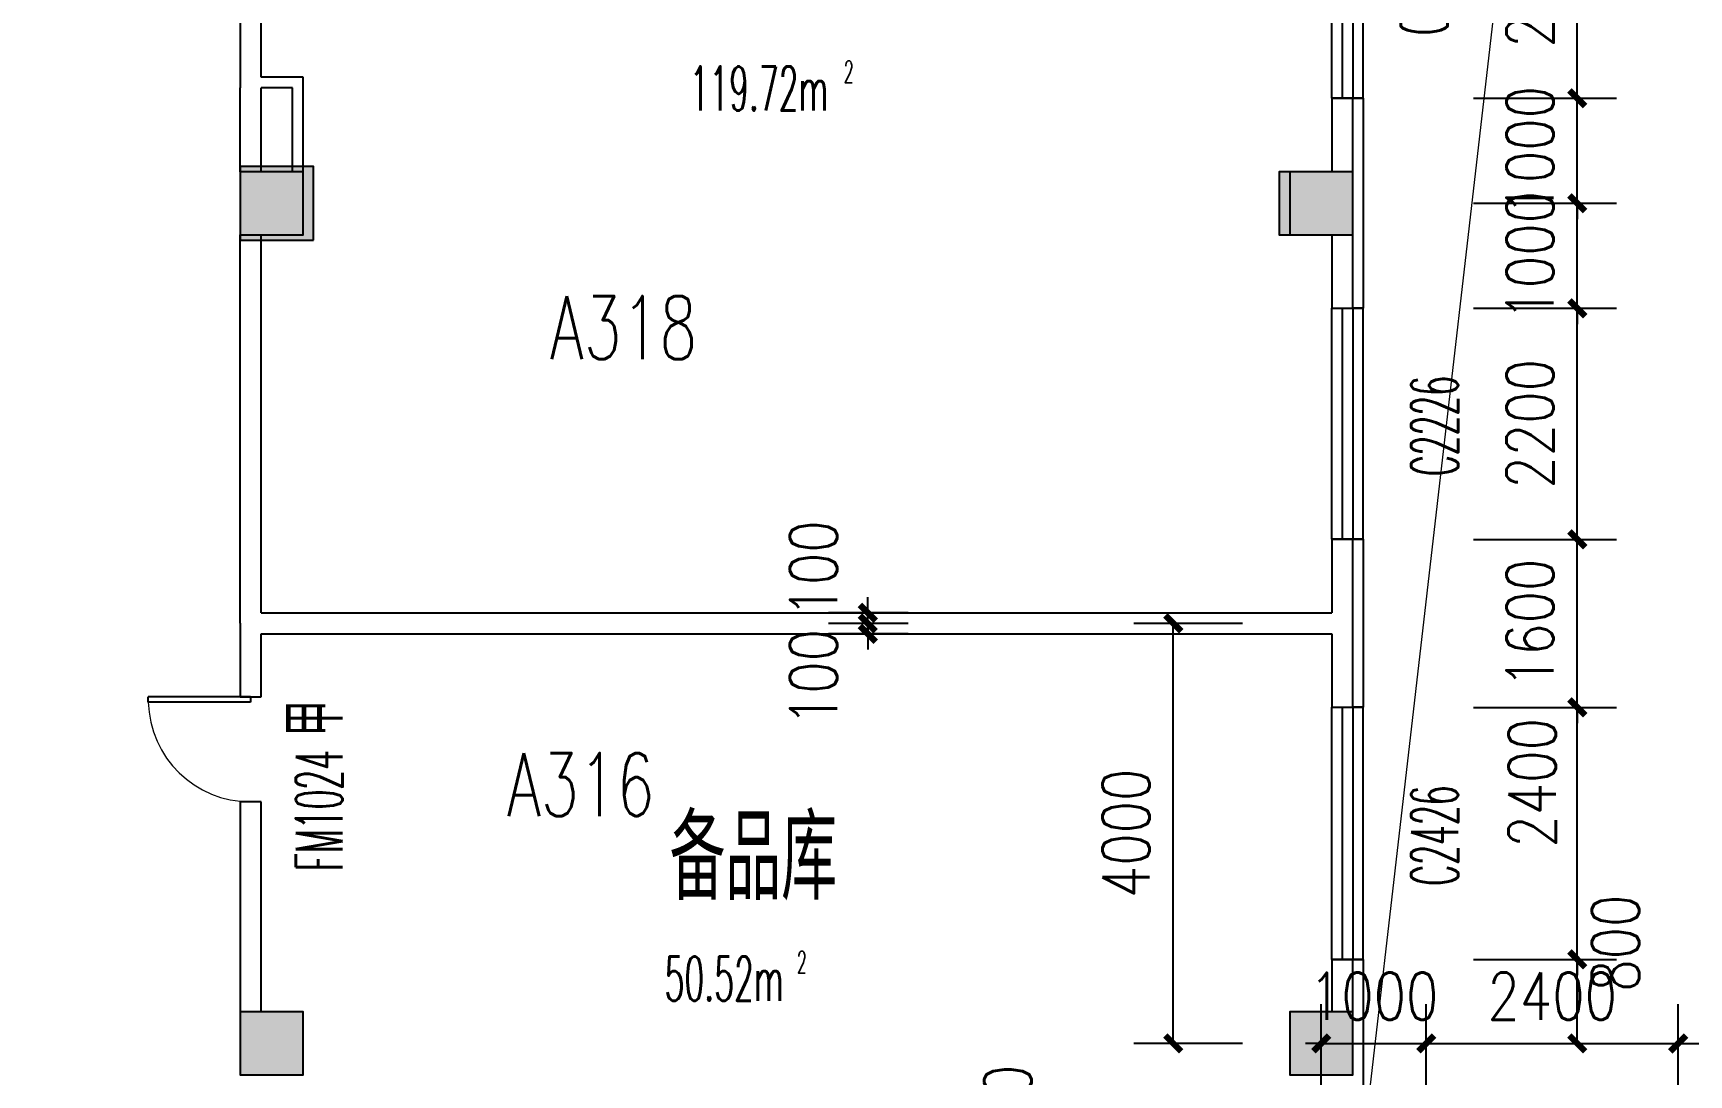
# Model space of a CAD drawing. Extents: x 1417642 to 3570900, y 124798 to 1191112.
# Drawn here: x 1455139 to 1470912, y 413495 to 423415 of the extents above; entities that cross this region are included whole.
import ezdxf

# ---------------------------------------------------------------- set-up
doc = ezdxf.new("R2010")
doc.units = 0
doc.header["$LTSCALE"] = 1000
doc.header["$MEASUREMENT"] = 0
doc.layers.get('0').update_dxf_attribs({"linetype": 'CONTINUOUS'})
doc.layers.get('Defpoints').update_dxf_attribs({"linetype": 'CONTINUOUS'})
for name, color, linetype in [('colu', 2, 'CONTINUOUS'), ('COLUMN', 9, 'CONTINUOUS'), ('PUB_DIM', 3, 'CONTINUOUS'), ('PUB_HATCH', 8, 'CONTINUOUS'), ('PUB_TEXT', 40, 'CONTINUOUS'), ('SPACE', 7, 'CONTINUOUS'), ('STAIR', 2, 'CONTINUOUS'), ('SURFACE', 6, 'CONTINUOUS'), ('tiaozheng', 20, 'CONTINUOUS'), ('WALL', 4, 'CONTINUOUS'), ('WINDOW', 2, 'CONTINUOUS'), ('WINDOW_TEXT', 7, 'CONTINUOUS'), ('填充', 252, 'CONTINUOUS'), ('柱填充', 8, 'CONTINUOUS')]:
    doc.layers.add(name, color=color, linetype=linetype)
doc.styles.add('_TCH_SPACE', font='ROMANS', dxfattribs={"width": 0.7, "height": 5, "bigfont": 'Z'})
doc.styles.add('_TCH_WINDOW', font='ROMANS.shx', dxfattribs={"width": 0.7, "height": 400, "bigfont": 'Z.shx'})
doc.styles.add('DIM_FONT', font='SIMPLEX.shx', dxfattribs={"width": 0.8})
doc.styles.add('Z', font='ROMANS', dxfattribs={"width": 0.7, "bigfont": 'Z'})
doc.dimstyles.new('DIMN150', dxfattribs={"dimscale": 1.5, "dimtxt": 300, "dimasz": 100, "dimexe": 250, "dimexo": 300, "dimgap": 150, "dimtad": 1, "dimdec": 0, "dimzin": 0, "dimdsep": 46, "dimtxsty": 'DIM_FONT', "dimblk": 'ARCHTICK', "dimcen": 0.09, "dimdle": 1.5, "dimclrt": 7, "dimazin": 2, "dimtfac": 1, "dimtdec": 0, "dimtix": 1, "dimtmove": 2, "dimatfit": 3, "dimldrblk": 'ARCHTICK', "dimfxl": 1, "dimtolj": 1, "dimtzin": 0, "dimarcsym": 0})

# ---------------------------------------------------------------- blocks, each defined once
blk = doc.blocks.new('896')
at = {"layer": '柱填充'}
h = blk.add_hatch(color=256, dxfattribs=at)
h.paths.add_polyline_path([(1580873, 568265), (1580873, 568965), (1580273, 568965), (1580273, 568265)])
h.paths.add_polyline_path([(1572873, 568265), (1572873, 568965), (1572273, 568965), (1572273, 568265)])
h.paths.add_polyline_path([(1564873, 568265), (1564873, 568965), (1564273, 568965), (1564273, 568265)])
h.paths.add_polyline_path([(1556873, 568265), (1556873, 568965), (1556273, 568965), (1556273, 568265)])
h.paths.add_polyline_path([(1546873, 568265), (1546873, 568965), (1546273, 568965), (1546273, 568265)])
h.paths.add_polyline_path([(1536873, 568265), (1536873, 568965), (1536273, 568965), (1536273, 568265)])
h.paths.add_polyline_path([(1533273, 568265), (1533273, 568965), (1532673, 568965), (1532673, 568265)])
h.paths.add_polyline_path([(1523273, 568365), (1523273, 568965), (1522673, 568965), (1522673, 568365)])
h.paths.add_polyline_path([(1590123, 558965), (1589423, 558965), (1589423, 558365), (1590123, 558365)])
h.paths.add_polyline_path([(1580923, 558365), (1580923, 559065), (1580223, 559065), (1580223, 558365)])
h.paths.add_polyline_path([(1572923, 558365), (1572923, 559065), (1572223, 559065), (1572223, 558365)])
h.paths.add_polyline_path([(1564923, 558365), (1564923, 559065), (1564223, 559065), (1564223, 558365)])
h.paths.add_polyline_path([(1556923, 558365), (1556923, 559065), (1556223, 559065), (1556223, 558365)])
h.paths.add_polyline_path([(1546923, 558365), (1546923, 559065), (1546223, 559065), (1546223, 558365)])
h.paths.add_polyline_path([(1536873, 558365), (1536873, 558965), (1536273, 558965), (1536273, 558365)])
h.paths.add_polyline_path([(1533273, 558365), (1533273, 558965), (1532673, 558965), (1532673, 558365)])
h.paths.add_polyline_path([(1523372, 558965), (1522672, 558965), (1522672, 558365), (1523372, 558365)])
h.paths.add_polyline_path([(1590123, 554765), (1590123, 555365), (1589523, 555365), (1589523, 554765)])
h.paths.add_polyline_path([(1580873, 554765), (1580873, 555365), (1580273, 555365), (1580273, 554765)])
h.paths.add_polyline_path([(1572873, 554765), (1572873, 555365), (1572273, 555365), (1572273, 554765)])
h.paths.add_polyline_path([(1564873, 554765), (1564873, 555365), (1564273, 555365), (1564273, 554765)])
h.paths.add_polyline_path([(1556873, 554765), (1556873, 555365), (1556273, 555365), (1556273, 554765)])
h.paths.add_polyline_path([(1546873, 554765), (1546873, 555365), (1546273, 555365), (1546273, 554765)])
h.paths.add_polyline_path([(1536873, 554765), (1536873, 555365), (1536273, 555365), (1536273, 554765)])
h.paths.add_polyline_path([(1533273, 554765), (1533273, 555365), (1532673, 555365), (1532673, 554765)])
h.paths.add_polyline_path([(1523372, 555365), (1522672, 555365), (1522672, 554765), (1523372, 554765)])
h.paths.add_polyline_path([(1590123, 546765), (1590123, 547365), (1589523, 547365), (1589523, 546765)])
h.paths.add_polyline_path([(1580873, 546765), (1580873, 547365), (1580273, 547365), (1580273, 546765)])
h.paths.add_polyline_path([(1572873, 546765), (1572873, 547365), (1572273, 547365), (1572273, 546765)])
h.paths.add_polyline_path([(1564873, 546765), (1564873, 547365), (1564273, 547365), (1564273, 546765)])
h.paths.add_polyline_path([(1556873, 546765), (1556873, 547365), (1556273, 547365), (1556273, 546765)])
h.paths.add_polyline_path([(1546873, 546715), (1546873, 547415), (1546173, 547415), (1546173, 546715)])
h.paths.add_polyline_path([(1536973, 546715), (1536973, 547415), (1536273, 547415), (1536273, 546715)])
h.paths.add_polyline_path([(1533273, 546715), (1533273, 547415), (1532573, 547415), (1532573, 546715)])
h.paths.add_polyline_path([(1523372, 547365), (1522672, 547365), (1522672, 546765), (1523372, 546765)])
h.paths.add_polyline_path([(1546873, 539365), (1546173, 539365), (1546173, 538765), (1546873, 538765)])
h.paths.add_polyline_path([(1536973, 538715), (1536973, 539415), (1536273, 539415), (1536273, 538715)])
h.paths.add_polyline_path([(1533273, 538715), (1533273, 539415), (1532573, 539415), (1532573, 538715)])
h.paths.add_polyline_path([(1523372, 539365), (1522672, 539365), (1522672, 538765), (1523372, 538765)])
h.paths.add_polyline_path([(1546873, 531365), (1546173, 531365), (1546173, 530765), (1546873, 530765)])
h.paths.add_polyline_path([(1536973, 530715), (1536973, 531415), (1536273, 531415), (1536273, 530715)])
h.paths.add_polyline_path([(1533273, 530715), (1533273, 531415), (1532573, 531415), (1532573, 530715)])
h.paths.add_polyline_path([(1523372, 531365), (1522672, 531365), (1522672, 530765), (1523372, 530765)])
h.paths.add_polyline_path([(1546873, 523365), (1546173, 523365), (1546173, 522765), (1546873, 522765)])
h.paths.add_polyline_path([(1536973, 522715), (1536973, 523415), (1536273, 523415), (1536273, 522715)])
h.paths.add_polyline_path([(1533273, 522715), (1533273, 523415), (1532573, 523415), (1532573, 522715)])
h.paths.add_polyline_path([(1523372, 523365), (1522672, 523365), (1522672, 522765), (1523372, 522765)])
h.paths.add_polyline_path([(1546873, 515365), (1546173, 515365), (1546173, 514765), (1546873, 514765)])
h.paths.add_polyline_path([(1536973, 514715), (1536973, 515415), (1536273, 515415), (1536273, 514715)])
h.paths.add_polyline_path([(1533273, 514715), (1533273, 515415), (1532573, 515415), (1532573, 514715)])
h.paths.add_polyline_path([(1523372, 515365), (1522672, 515365), (1522672, 514765), (1523372, 514765)])
h.paths.add_polyline_path([(1546873, 507365), (1546173, 507365), (1546173, 506765), (1546873, 506765)])
h.paths.add_polyline_path([(1536973, 506715), (1536973, 507415), (1536273, 507415), (1536273, 506715)])
h.paths.add_polyline_path([(1533273, 506715), (1533273, 507415), (1532573, 507415), (1532573, 506715)])
h.paths.add_polyline_path([(1523372, 507365), (1522672, 507365), (1522672, 506765), (1523372, 506765)])
h.paths.add_polyline_path([(1546873, 499365), (1546173, 499365), (1546173, 498765), (1546873, 498765)])
h.paths.add_polyline_path([(1536973, 498715), (1536973, 499415), (1536273, 499415), (1536273, 498715)])
h.paths.add_polyline_path([(1533273, 498715), (1533273, 499415), (1532573, 499415), (1532573, 498715)])
h.paths.add_polyline_path([(1523372, 499365), (1522672, 499365), (1522672, 498765), (1523372, 498765)])
h.paths.add_polyline_path([(1546873, 490765), (1546873, 491365), (1546273, 491365), (1546273, 490765)])
h.paths.add_polyline_path([(1536873, 490765), (1536873, 491365), (1536273, 491365), (1536273, 490765)])
h.paths.add_polyline_path([(1533273, 490765), (1533273, 491365), (1532673, 491365), (1532673, 490765)])
h.paths.add_polyline_path([(1523273, 490765), (1523273, 491365), (1522673, 491365), (1522673, 490765)])
at = {"layer": 'colu'}
for points in [[(1536973, 498715), (1536973, 499415), (1536273, 499415), (1536273, 498715)], [(1546873, 499365), (1546173, 499365), (1546173, 498765), (1546873, 498765)], [(1536873, 490765), (1536873, 491365), (1536273, 491365), (1536273, 490765)], [(1546873, 490765), (1546873, 491365), (1546273, 491365), (1546273, 490765)]]:
    blk.add_lwpolyline(points, close=True, dxfattribs=at)
blk = doc.blocks.new('_ArchTick')
at = {"color": 0, "linetype": 'ByBlock', "const_width": 0.4}
blk.add_lwpolyline([(-0.5, -0.5), (0.5, 0.5)], dxfattribs=at)
blk = doc.blocks.new('*D1562')
at = {"layer": 'Defpoints', "color": 0}
for p in [(1463090, 417795), (1463924, 417795), (1463924, 417695)]:
    blk.add_point(p, dxfattribs=at)
at = {"layer": 'PUB_DIM', "color": 0, "lineweight": -2}
for p, q in [((1463090, 417795), (1463090, 417945)), ((1463474, 417795), (1462715, 417795)), ((1463474, 417695), (1462715, 417695)), ((1463090, 417695), (1463090, 417795)), ((1463090, 417695), (1463090, 417545))]:
    blk.add_line(p, q, dxfattribs=at)
at = {"layer": 'PUB_DIM', "color": 0, "lineweight": -2, "xscale": 150, "yscale": 150, "zscale": 150}
for p, rotation in [((1463090, 417795), 270), ((1463090, 417695), 90)]:
    blk.add_blockref('_ArchTick', p, dxfattribs=dict(at, rotation=rotation))
at = {"layer": 'PUB_DIM', "color": 7, "insert": (1462573, 417278), "char_height": 450, "attachment_point": 5, "rotation": 90, "style": 'DIM_FONT'}
blk.add_mtext('\\A1;100', dxfattribs=at)
blk = doc.blocks.new('*D1563')
at = {"layer": 'Defpoints', "color": 0}
for p in [(1463090, 417895), (1463924, 417895), (1463924, 417795)]:
    blk.add_point(p, dxfattribs=at)
at = {"layer": 'PUB_DIM', "color": 0, "lineweight": -2}
for p, q in [((1463090, 417895), (1463090, 418045)), ((1463474, 417895), (1462715, 417895)), ((1463090, 417795), (1463090, 417895)), ((1463474, 417795), (1462715, 417795)), ((1463090, 417795), (1463090, 417645))]:
    blk.add_line(p, q, dxfattribs=at)
at = {"layer": 'PUB_DIM', "color": 0, "lineweight": -2, "xscale": 150, "yscale": 150, "zscale": 150}
for p, rotation in [((1463090, 417895), 270), ((1463090, 417795), 90)]:
    blk.add_blockref('_ArchTick', p, dxfattribs=dict(at, rotation=rotation))
at = {"layer": 'PUB_DIM', "color": 7, "insert": (1462573, 418313), "char_height": 450, "attachment_point": 5, "rotation": 90, "style": 'DIM_FONT'}
blk.add_mtext('\\A1;100', dxfattribs=at)
blk = doc.blocks.new('*D1565')
at = {"layer": 'Defpoints', "color": 0}
for p in [(1464766, 412695), (1464942, 412695), (1464766, 412495)]:
    blk.add_point(p, dxfattribs=at)
at = {"layer": 'PUB_DIM', "color": 0, "lineweight": -2}
for p, q in [((1464942, 412695), (1464942, 412845)), ((1464942, 412495), (1464942, 412695)), ((1465216, 412695), (1465317, 412695)), ((1464942, 412495), (1464942, 412345)), ((1465216, 412495), (1465317, 412495))]:
    blk.add_line(p, q, dxfattribs=at)
at = {"layer": 'PUB_DIM', "color": 0, "lineweight": -2, "xscale": 150, "yscale": 150, "zscale": 150}
for p, rotation in [((1464942, 412695), 270), ((1464942, 412495), 90)]:
    blk.add_blockref('_ArchTick', p, dxfattribs=dict(at, rotation=rotation))
at = {"layer": 'PUB_DIM', "color": 7, "insert": (1464425, 413129), "char_height": 450, "attachment_point": 5, "rotation": 90, "style": 'DIM_FONT'}
blk.add_mtext('\\A1;200', dxfattribs=at)
blk = doc.blocks.new('*D1942')
at = {"layer": 'Defpoints', "color": 0}
for p in [(1474210, 413795), (1470810, 412569), (1474210, 412569)]:
    blk.add_point(p, dxfattribs=at)
at = {"layer": 'PUB_DIM', "color": 0, "lineweight": -2}
for p, q in [((1470810, 413019), (1470810, 414170)), ((1474210, 413019), (1474210, 414170)), ((1470808, 413795), (1474213, 413795))]:
    blk.add_line(p, q, dxfattribs=at)
at = {"layer": 'PUB_DIM', "color": 0, "lineweight": -2, "xscale": 150, "yscale": 150, "zscale": 150, "rotation": 180}
blk.add_blockref('_ArchTick', (1470810, 413795), dxfattribs=at)
at = {"layer": 'PUB_DIM', "color": 0, "lineweight": -2, "xscale": 150, "yscale": 150, "zscale": 150}
blk.add_blockref('_ArchTick', (1474210, 413795), dxfattribs=at)
at = {"layer": 'PUB_DIM', "color": 7, "insert": (1472510, 414245), "char_height": 450, "attachment_point": 5, "style": 'DIM_FONT'}
blk.add_mtext('\\A1;3400', dxfattribs=at)
blk = doc.blocks.new('*D1943')
at = {"layer": 'Defpoints', "color": 0}
for p in [(1470810, 413795), (1468410, 412569), (1470810, 412569)]:
    blk.add_point(p, dxfattribs=at)
at = {"layer": 'PUB_DIM', "color": 0, "lineweight": -2}
for p, q in [((1468410, 413019), (1468410, 414170)), ((1470810, 413019), (1470810, 414170)), ((1468408, 413795), (1470813, 413795))]:
    blk.add_line(p, q, dxfattribs=at)
at = {"layer": 'PUB_DIM', "color": 0, "lineweight": -2, "xscale": 150, "yscale": 150, "zscale": 150, "rotation": 180}
blk.add_blockref('_ArchTick', (1468410, 413795), dxfattribs=at)
at = {"layer": 'PUB_DIM', "color": 0, "lineweight": -2, "xscale": 150, "yscale": 150, "zscale": 150}
blk.add_blockref('_ArchTick', (1470810, 413795), dxfattribs=at)
at = {"layer": 'PUB_DIM', "color": 7, "insert": (1469610, 414245), "char_height": 450, "attachment_point": 5, "style": 'DIM_FONT'}
blk.add_mtext('\\A1;2400', dxfattribs=at)
blk = doc.blocks.new('*D1944')
at = {"layer": 'Defpoints', "color": 0}
for p in [(1468410, 413795), (1467410, 412569), (1468410, 412569)]:
    blk.add_point(p, dxfattribs=at)
at = {"layer": 'PUB_DIM', "color": 0, "lineweight": -2}
for p, q in [((1467410, 413019), (1467410, 414170)), ((1468410, 413019), (1468410, 414170)), ((1467410, 413795), (1467260, 413795)), ((1467410, 413795), (1468410, 413795)), ((1468410, 413795), (1468560, 413795))]:
    blk.add_line(p, q, dxfattribs=at)
at = {"layer": 'PUB_DIM', "color": 0, "lineweight": -2, "xscale": 150, "yscale": 150, "zscale": 150}
blk.add_blockref('_ArchTick', (1467410, 413795), dxfattribs=at)
at = {"layer": 'PUB_DIM', "color": 0, "lineweight": -2, "xscale": 150, "yscale": 150, "zscale": 150, "rotation": 180}
blk.add_blockref('_ArchTick', (1468410, 413795), dxfattribs=at)
at = {"layer": 'PUB_DIM', "color": 7, "insert": (1467910, 414245), "char_height": 450, "attachment_point": 5, "style": 'DIM_FONT'}
blk.add_mtext('\\A1;1000', dxfattribs=at)
blk = doc.blocks.new('*D1966')
at = {"layer": 'Defpoints', "color": 0}
for p in [(1468409, 414595), (1469849, 414595), (1468409, 413795)]:
    blk.add_point(p, dxfattribs=at)
at = {"layer": 'PUB_DIM', "color": 0, "lineweight": -2}
for p, q in [((1468859, 414595), (1470224, 414595)), ((1469849, 413793), (1469849, 414598)), ((1468859, 413795), (1470224, 413795))]:
    blk.add_line(p, q, dxfattribs=at)
at = {"layer": 'PUB_DIM', "color": 0, "lineweight": -2, "xscale": 150, "yscale": 150, "zscale": 150}
for p, rotation in [((1469849, 414595), 90), ((1469849, 413795), 270)]:
    blk.add_blockref('_ArchTick', p, dxfattribs=dict(at, rotation=rotation))
at = {"layer": 'PUB_DIM', "color": 7, "insert": (1470213, 414750), "char_height": 450, "attachment_point": 5, "rotation": 90, "style": 'DIM_FONT'}
blk.add_mtext('\\A1;800', dxfattribs=at)
blk = doc.blocks.new('*D1967')
at = {"layer": 'Defpoints', "color": 0}
for p in [(1468409, 416995), (1469849, 416995), (1468409, 414595)]:
    blk.add_point(p, dxfattribs=at)
at = {"layer": 'PUB_DIM', "color": 0, "lineweight": -2}
for p, q in [((1469849, 416995), (1469849, 417145)), ((1468859, 416995), (1470224, 416995)), ((1469849, 414595), (1469849, 416995)), ((1468859, 414595), (1470224, 414595)), ((1469849, 414595), (1469849, 414445))]:
    blk.add_line(p, q, dxfattribs=at)
at = {"layer": 'PUB_DIM', "color": 0, "lineweight": -2, "xscale": 150, "yscale": 150, "zscale": 150}
for p, rotation in [((1469849, 416995), 270), ((1469849, 414595), 90)]:
    blk.add_blockref('_ArchTick', p, dxfattribs=dict(at, rotation=rotation))
at = {"layer": 'PUB_DIM', "color": 7, "insert": (1469420, 416276), "char_height": 450, "attachment_point": 5, "rotation": 90, "style": 'DIM_FONT'}
blk.add_mtext('\\A1;2400', dxfattribs=at)
blk = doc.blocks.new('*D1968')
at = {"layer": 'Defpoints', "color": 0}
for p in [(1468409, 418595), (1469849, 418595), (1468409, 416995)]:
    blk.add_point(p, dxfattribs=at)
at = {"layer": 'PUB_DIM', "color": 0, "lineweight": -2}
for p, q in [((1469849, 418595), (1469849, 418745)), ((1468859, 418595), (1470224, 418595)), ((1469849, 416995), (1469849, 418595)), ((1468859, 416995), (1470224, 416995)), ((1469849, 416995), (1469849, 416845))]:
    blk.add_line(p, q, dxfattribs=at)
at = {"layer": 'PUB_DIM', "color": 0, "lineweight": -2, "xscale": 150, "yscale": 150, "zscale": 150}
for p, rotation in [((1469849, 418595), 270), ((1469849, 416995), 90)]:
    blk.add_blockref('_ArchTick', p, dxfattribs=dict(at, rotation=rotation))
at = {"layer": 'PUB_DIM', "color": 7, "insert": (1469399, 417795), "char_height": 450, "attachment_point": 5, "rotation": 90, "style": 'DIM_FONT'}
blk.add_mtext('\\A1;1600', dxfattribs=at)
blk = doc.blocks.new('*D1969')
at = {"layer": 'Defpoints', "color": 0}
for p in [(1468409, 420795), (1469849, 420795), (1468409, 418595)]:
    blk.add_point(p, dxfattribs=at)
at = {"layer": 'PUB_DIM', "color": 0, "lineweight": -2}
for p, q in [((1468859, 420795), (1470224, 420795)), ((1469849, 418593), (1469849, 420798)), ((1468859, 418595), (1470224, 418595))]:
    blk.add_line(p, q, dxfattribs=at)
at = {"layer": 'PUB_DIM', "color": 0, "lineweight": -2, "xscale": 150, "yscale": 150, "zscale": 150}
for p, rotation in [((1469849, 420795), 90), ((1469849, 418595), 270)]:
    blk.add_blockref('_ArchTick', p, dxfattribs=dict(at, rotation=rotation))
at = {"layer": 'PUB_DIM', "color": 7, "insert": (1469399, 419695), "char_height": 450, "attachment_point": 5, "rotation": 90, "style": 'DIM_FONT'}
blk.add_mtext('\\A1;2200', dxfattribs=at)
blk = doc.blocks.new('*D1970')
at = {"layer": 'Defpoints', "color": 0}
for p in [(1468409, 421795), (1469849, 421795), (1468409, 420795)]:
    blk.add_point(p, dxfattribs=at)
at = {"layer": 'PUB_DIM', "color": 0, "lineweight": -2}
for p, q in [((1469849, 421795), (1469849, 421945)), ((1468859, 421795), (1470224, 421795)), ((1469849, 420795), (1469849, 421795)), ((1468859, 420795), (1470224, 420795)), ((1469849, 420795), (1469849, 420645))]:
    blk.add_line(p, q, dxfattribs=at)
at = {"layer": 'PUB_DIM', "color": 0, "lineweight": -2, "xscale": 150, "yscale": 150, "zscale": 150}
for p, rotation in [((1469849, 421795), 270), ((1469849, 420795), 90)]:
    blk.add_blockref('_ArchTick', p, dxfattribs=dict(at, rotation=rotation))
at = {"layer": 'PUB_DIM', "color": 7, "insert": (1469399, 421295), "char_height": 450, "attachment_point": 5, "rotation": 90, "style": 'DIM_FONT'}
blk.add_mtext('\\A1;1000', dxfattribs=at)
blk = doc.blocks.new('*D1971')
at = {"layer": 'Defpoints', "color": 0}
for p in [(1468409, 422795), (1469849, 422795), (1468409, 421795)]:
    blk.add_point(p, dxfattribs=at)
at = {"layer": 'PUB_DIM', "color": 0, "lineweight": -2}
for p, q in [((1469849, 422795), (1469849, 422945)), ((1468859, 422795), (1470224, 422795)), ((1469849, 421795), (1469849, 422795)), ((1468859, 421795), (1470224, 421795)), ((1469849, 421795), (1469849, 421645))]:
    blk.add_line(p, q, dxfattribs=at)
at = {"layer": 'PUB_DIM', "color": 0, "lineweight": -2, "xscale": 150, "yscale": 150, "zscale": 150}
for p, rotation in [((1469849, 422795), 270), ((1469849, 421795), 90)]:
    blk.add_blockref('_ArchTick', p, dxfattribs=dict(at, rotation=rotation))
at = {"layer": 'PUB_DIM', "color": 7, "insert": (1469399, 422295), "char_height": 450, "attachment_point": 5, "rotation": 90, "style": 'DIM_FONT'}
blk.add_mtext('\\A1;1000', dxfattribs=at)
blk = doc.blocks.new('*D1972')
at = {"layer": 'Defpoints', "color": 0}
for p in [(1468409, 424995), (1469849, 424995), (1468409, 422795)]:
    blk.add_point(p, dxfattribs=at)
at = {"layer": 'PUB_DIM', "color": 0, "lineweight": -2}
for p, q in [((1468859, 424995), (1470224, 424995)), ((1469849, 422793), (1469849, 424998)), ((1468859, 422795), (1470224, 422795))]:
    blk.add_line(p, q, dxfattribs=at)
at = {"layer": 'PUB_DIM', "color": 0, "lineweight": -2, "xscale": 150, "yscale": 150, "zscale": 150}
for p, rotation in [((1469849, 424995), 90), ((1469849, 422795), 270)]:
    blk.add_blockref('_ArchTick', p, dxfattribs=dict(at, rotation=rotation))
at = {"layer": 'PUB_DIM', "color": 7, "insert": (1469399, 423895), "char_height": 450, "attachment_point": 5, "rotation": 90, "style": 'DIM_FONT'}
blk.add_mtext('\\A1;2200', dxfattribs=at)
blk = doc.blocks.new('*D2291')
at = {"layer": 'Defpoints', "color": 0}
for p in [(1466000, 417795), (1467110, 417795), (1467110, 413795)]:
    blk.add_point(p, dxfattribs=at)
at = {"layer": 'PUB_DIM', "color": 0, "lineweight": -2}
for p, q in [((1466660, 417795), (1465625, 417795)), ((1466000, 413793), (1466000, 417798)), ((1466660, 413795), (1465625, 413795))]:
    blk.add_line(p, q, dxfattribs=at)
at = {"layer": 'PUB_DIM', "color": 0, "lineweight": -2, "xscale": 150, "yscale": 150, "zscale": 150}
for p, rotation in [((1466000, 417795), 90), ((1466000, 413795), 270)]:
    blk.add_blockref('_ArchTick', p, dxfattribs=dict(at, rotation=rotation))
at = {"layer": 'PUB_DIM', "color": 7, "insert": (1465550, 415795), "char_height": 450, "attachment_point": 5, "rotation": 90, "style": 'DIM_FONT'}
blk.add_mtext('\\A1;4000', dxfattribs=at)
blk = doc.blocks.new('_FZH')
blk.add_lwpolyline([(-0.5, -0.5), (0.5, -0.5), (0.5, 0.5), (-0.5, 0.5)], close=True)
at = {"layer": 'PUB_HATCH'}
blk.add_solid([(-0.5, -0.5), (0.5, -0.5), (-0.5, 0.5), (0.5, 0.5)], dxfattribs=at)
blk = doc.blocks.new('$TCHSYS$WIN2D')
for p, q in [((-0.5, 0.5), (0.5, 0.5)), ((-0.5, 0.5), (-0.5, -0.5)), ((0.5, 0.5), (0.5, -0.5)), ((0.5, 0.1667), (-0.5, 0.1667)), ((0.5, -0.1667), (-0.5, -0.1667)), ((-0.5, -0.5), (0.5, -0.5))]:
    blk.add_line(p, q)
blk = doc.blocks.new('$DorLib2D$00000001')
for p, q in [((0.45, 0.975), (0.5, 0.975)), ((0.45, 0), (0.45, 0.975)), ((0.5, 0), (0.5, 0.975)), ((0.5, 0), (0.45, 0))]:
    blk.add_line(p, q)
at = {"lineweight": 13}
blk.add_arc((0.475, 0), 0.975, 91.4693, 180, dxfattribs=at)

msp = doc.modelspace()

# ---------------------------------------------------------------- linework, layer by layer
at = {"layer": 'STAIR', "lineweight": 0}
msp.add_lwpolyline([(1467810.8, 412795.5), (1473366, 460995.5), (1511010.3, 469395.5)], dxfattribs=at)
at = {"layer": 'SURFACE'}
for p, q in [((1467810.3, 422795.5), (1467710.3, 422795.5)), ((1467810.3, 422795.5), (1467810.3, 421795.5)), ((1467810.3, 421795.5), (1467810.3, 420795.5)), ((1467810.3, 420795.5), (1467710.3, 420795.5)), ((1467810.3, 418595.5), (1467710.3, 418595.5)), ((1467810.3, 418595.5), (1467810.3, 417795.5)), ((1467810.3, 417795.5), (1467810.3, 416995.5)), ((1467810.3, 416995.5), (1467710.3, 416995.5)), ((1467810.3, 414595.5), (1467710.3, 414595.5)), ((1467810.3, 414595.5), (1467810.3, 413795.5)), ((1467810.3, 413795.5), (1467810.3, 412795.5))]:
    msp.add_line(p, q, dxfattribs=at)
at = {"layer": 'WALL'}
for p, q in [((1457110.3, 427295.5), (1457110.3, 422895.5)), ((1457310.3, 422995.5), (1457310.3, 427295.5)), ((1457110.3, 422095.5), (1457110.3, 422895.5)), ((1457710.3, 422995.5), (1457310.3, 422995.5)), ((1457610.3, 422895.5), (1457310.3, 422895.5)), ((1457310.3, 422095.5), (1457310.3, 422895.5)), ((1457610.3, 422095.5), (1457610.3, 422895.5)), ((1457710.3, 422095.5), (1457710.3, 422995.5)), ((1467710.3, 422795.5), (1467510.3, 422795.5)), ((1467510.3, 422795.5), (1467510.3, 422095.5)), ((1467710.3, 422095.5), (1467710.3, 422795.5)), ((1457110.3, 417795.5), (1457110.3, 421495.5)), ((1457310.3, 417895.5), (1457310.3, 421495.5)), ((1467510.3, 421495.5), (1467510.3, 420795.5)), ((1467710.3, 420795.5), (1467710.3, 421495.5)), ((1467510.3, 420795.5), (1467710.3, 420795.5)), ((1467710.3, 418595.5), (1467510.3, 418595.5)), ((1467510.3, 418595.5), (1467510.3, 417895.5)), ((1467710.3, 417795.5), (1467710.3, 418595.5)), ((1457310.3, 417895.5), (1467510.3, 417895.5)), ((1457110.3, 417795.5), (1457110.3, 417095.5)), ((1457310.3, 417095.5), (1457310.3, 417695.5)), ((1457310.3, 417695.5), (1467510.3, 417695.5)), ((1467510.3, 417695.5), (1467510.3, 416995.5)), ((1467710.3, 416995.5), (1467710.3, 417795.5)), ((1457110.3, 417095.5), (1457310.3, 417095.5)), ((1467510.3, 416995.5), (1467710.3, 416995.5)), ((1457310.3, 416095.5), (1457110.3, 416095.5)), ((1457110.3, 416095.5), (1457110.3, 414095.5)), ((1457310.3, 414095.5), (1457310.3, 416095.5)), ((1467710.3, 414595.5), (1467510.3, 414595.5)), ((1467510.3, 414595.5), (1467510.3, 414095.5)), ((1467710.3, 414095.5), (1467710.3, 414595.5))]:
    msp.add_line(p, q, dxfattribs=at)

# ---------------------------------------------------------------- block references
at = {"layer": 'COLUMN', "lineweight": 0, "xscale": 600, "yscale": 600, "zscale": 600}
for p in [(1457410.3, 421795.5), (1467410.3, 421795.5), (1457410.3, 413795.5), (1467410.3, 413795.5)]:
    msp.add_blockref('_FZH', p, dxfattribs=at)
at = {"layer": 'tiaozheng'}
msp.add_blockref('896', (-79162.5, -77269.7), dxfattribs=at)
at = {"layer": 'WINDOW', "color": 2}
ref = msp.add_blockref('$TCHSYS$WIN2D', (1467660.3, 423895.5), dxfattribs=dict(at, xscale=-2200, yscale=-300, zscale=-2200, rotation=270))
ref.add_attrib('A', 'C2226', (1468613.2, 423396.7), dxfattribs={"layer": 'WINDOW_TEXT', "color": 2, "height": 446.25, "rotation": 90, "style": '_TCH_WINDOW', "width": 0.494118})
ref = msp.add_blockref('$TCHSYS$WIN2D', (1467660.3, 419695.5), dxfattribs=dict(at, xscale=-2200, yscale=-300, zscale=-2200, rotation=270))
ref.add_attrib('A', 'C2226', (1468713.2, 419196.7), dxfattribs={"layer": 'WINDOW_TEXT', "color": 2, "height": 446.25, "rotation": 90, "style": '_TCH_WINDOW', "width": 0.494118})
at = {"layer": 'WINDOW', "lineweight": 0, "xscale": 1000, "yscale": 1000, "zscale": 1000, "rotation": 90}
msp.add_blockref('$DorLib2D$00000001', (1457210.3, 416595.5), dxfattribs=at)
at = {"layer": 'WINDOW', "color": 2}
ref = msp.add_blockref('$TCHSYS$WIN2D', (1467660.3, 415795.5), dxfattribs=dict(at, xscale=-2400, yscale=-300, zscale=-2400, rotation=270))
ref.add_attrib('A', 'C2426', (1468713.2, 415296.7), dxfattribs={"layer": 'WINDOW_TEXT', "color": 2, "height": 446.25, "rotation": 90, "style": '_TCH_WINDOW', "width": 0.494118})

# ---------------------------------------------------------------- texts
at = {"layer": 'PUB_TEXT', "color": 1, "lineweight": 60, "style": 'Z', "width": 0.7}
for s, p in [('A318', (1460061.1, 420310.8)), ('A316', (1459652.9, 415960))]:
    msp.add_text(s, height=600, dxfattribs=at).set_placement(p)
at = {"layer": 'SPACE', "style": '_TCH_SPACE', "width": 0.525}
for s, height, p in [('119.72m', 420, (1461391, 422678.2)), ('2', 210, (1462861, 422940.7)), ('50.52m', 420, (1461154.7, 414201.7)), ('2', 210, (1462414.7, 414464.2))]:
    msp.add_text(s, height=height, dxfattribs=at).set_placement(p)
at = {"layer": 'WINDOW_TEXT', "style": '_TCH_WINDOW'}
for s, height, width, p in [('甲', 525, 0.7, (1458086.5, 416717.4)), ('FM1024', 446.25, 0.494118, (1458086.5, 415436.4))]:
    msp.add_text(s, height=height, rotation=90, dxfattribs=dict(at, width=width)).set_placement(p)
at = {"layer": '填充', "insert": (1461201.6, 415962), "char_height": 800, "width": 8372.358, "attachment_point": 1, "style": '_TCH_WINDOW'}
msp.add_mtext('{\\C3;备品库}', dxfattribs=at)

# ---------------------------------------------------------------- dimensions: what is measured, and where the dimension line sits
at = {"layer": 'PUB_DIM'}
for p1, p2, distance, picture, middle in [((1468409.1, 422795.5), (1468409.1, 424995.5), -1440, '*D1972', (1469399.1, 423895.5)), ((1468409.1, 421795.5), (1468409.1, 422795.5), -1440, '*D1971', (1469399.1, 422295.5)), ((1468409.1, 420795.5), (1468409.1, 421795.5), -1440, '*D1970', (1469399.1, 421295.5)), ((1468409.1, 418595.5), (1468409.1, 420795.5), -1440, '*D1969', (1469399.1, 419695.5)), ((1468409.1, 416995.5), (1468409.1, 418595.5), -1440, '*D1968', (1469399.1, 417795.5)), ((1467110.3, 413795.5), (1467110.3, 417795.5), 1110.7, '*D2291', (1465549.6, 415795.5)), ((1467410.3, 412569.2), (1468410.3, 412569.2), 1226.2, '*D1944', (1467910.3, 414245.5)), ((1468410.3, 412569.2), (1470810.3, 412569.2), 1226.2, '*D1943', (1469610.3, 414245.5)), ((1470810.3, 412569.2), (1474210.3, 412569.2), 1226.2, '*D1942', (1472510.3, 414245.5))]:
    dim = msp.add_aligned_dim(p1=p1, p2=p2, distance=distance, dimstyle='DIMN150', dxfattribs=at)
    dim.commit()
    dim.dimension.update_dxf_attribs({"geometry": picture, "text_midpoint": middle})
for base, p1, p2, picture, middle in [((1463090.1, 417895.5), (1463923.9, 417795.5), (1463923.9, 417895.5), '*D1563', (1462572.6, 418313.2)), ((1463090.1, 417795.5), (1463923.9, 417695.5), (1463923.9, 417795.5), '*D1562', (1462572.6, 417277.7)), ((1469849.1, 416995.5), (1468409.1, 414595.5), (1468409.1, 416995.5), '*D1967', (1469420.4, 416276.2)), ((1469849.1, 414595.5), (1468409.1, 413795.5), (1468409.1, 414595.5), '*D1966', (1470212.9, 414750.3)), ((1464942.2, 412695.5), (1464765.8, 412495.5), (1464765.8, 412695.5), '*D1565', (1464424.7, 413129))]:
    dim = msp.add_linear_dim(base=base, p1=p1, p2=p2, angle=90, dimstyle='DIMN150', dxfattribs=at)
    dim.commit()
    dim.dimension.update_dxf_attribs({"geometry": picture, "text_midpoint": middle, "dimtype": 129})

doc.saveas('drawing.dxf')
